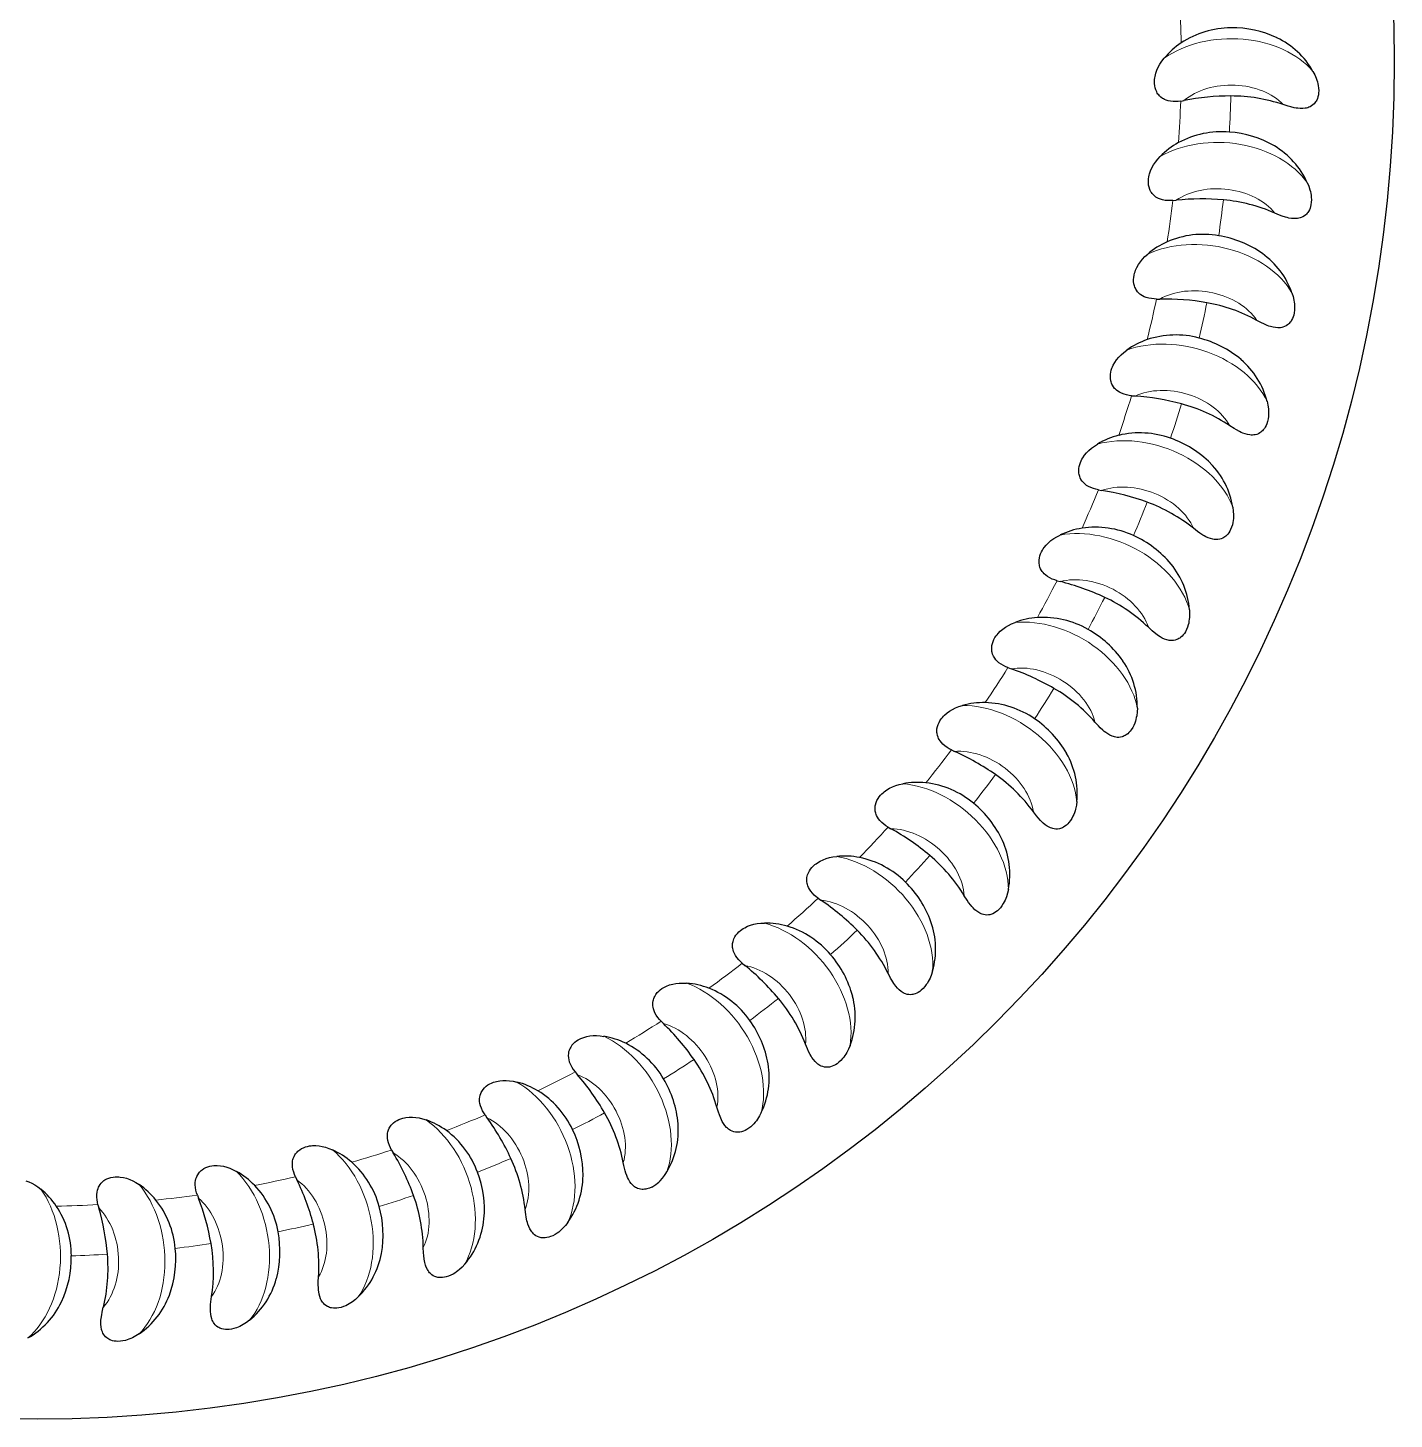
# Model space of a CAD drawing. Extents: x 89 to 647, y -82 to 440.
# Drawn here: x 614.08 to 647.44, y 195.98 to 229.93 of the extents above; entities that cross this region are included whole.
import ezdxf

# ---------------------------------------------------------------- set-up
doc = ezdxf.new("R2010")
doc.units = 0
doc.header["$LTSCALE"] = 7
doc.header["$MEASUREMENT"] = 0
doc.layers.add('8', color=250, linetype='CONTINUOUS', lineweight=15)

msp = doc.modelspace()

# ---------------------------------------------------------------- linework, layer by layer
at = {"layer": '8', "lineweight": 30, "ltscale": 0.002044}
for p, q in [((642.226, 228.146), (642.307, 228.16)), ((642.037, 225.717), (642.118, 225.724)), ((633.375, 208.688), (633.442, 208.641)), ((631.524, 207.104), (631.586, 207.052)), ((627.443, 204.45), (627.495, 204.387)), ((625.244, 203.4), (625.291, 203.332))]:
    msp.add_line(p, q, dxfattribs=at)
at = {"layer": '8', "lineweight": 30, "ltscale": 0.002045}
for p, q in [((641.636, 223.313), (641.718, 223.313)), ((641.028, 220.954), (641.109, 220.947)), ((640.216, 218.657), (640.297, 218.642)), ((638.009, 214.317), (638.086, 214.289)), ((636.63, 212.308), (636.704, 212.274)), ((635.082, 210.427), (635.153, 210.386)), ((622.962, 202.545), (623.003, 202.474)), ((620.615, 201.892), (620.649, 201.818)), ((618.22, 201.446), (618.247, 201.369)), ((615.794, 201.211), (615.815, 201.132))]:
    msp.add_line(p, q, dxfattribs=at)
at = {"layer": '8', "lineweight": 30, "ltscale": 0.002046}
for p, q in [((639.207, 216.439), (639.286, 216.417)), ((629.541, 205.688), (629.599, 205.63))]:
    msp.add_line(p, q, dxfattribs=at)
at = {"layer": '8', "lineweight": 30}
for points in [[(642.226, 228.146), (642.167, 228.138), (642.104, 228.134), (642.039, 228.134), (641.974, 228.14), (641.92, 228.151), (641.873, 228.165), (641.833, 228.181), (641.805, 228.196), (641.78, 228.211), (641.74, 228.241), (641.708, 228.271), (641.689, 228.293), (641.672, 228.315), (641.655, 228.34), (641.64, 228.367), (641.618, 228.418), (641.602, 228.469), (641.592, 228.52), (641.587, 228.57), (641.586, 228.621), (641.589, 228.671), (641.594, 228.709), (641.601, 228.747), (641.62, 228.824), (641.646, 228.897), (641.68, 228.97), (641.72, 229.043), (641.768, 229.116), (641.825, 229.189)], [(645.456, 228.869), (645.498, 228.787), (645.535, 228.702), (645.55, 228.657), (645.564, 228.613), (645.575, 228.568), (645.584, 228.523), (645.592, 228.462), (645.595, 228.4), (645.592, 228.34), (645.587, 228.295), (645.577, 228.252), (645.564, 228.21), (645.547, 228.17), (645.534, 228.146), (645.52, 228.122), (645.504, 228.101), (645.486, 228.081), (645.455, 228.051), (645.421, 228.026), (645.385, 228.005), (645.356, 227.993), (645.327, 227.983), (645.296, 227.975), (645.265, 227.969), (645.206, 227.963), (645.146, 227.963), (645.085, 227.968), (645.042, 227.974), (644.999, 227.982), (644.913, 228.002), (644.851, 228.019), (644.729, 228.059)], [(642.037, 225.717), (641.977, 225.714), (641.914, 225.715), (641.849, 225.721), (641.785, 225.733), (641.732, 225.748), (641.686, 225.767), (641.648, 225.786), (641.621, 225.803), (641.598, 225.82), (641.56, 225.854), (641.531, 225.887), (641.514, 225.91), (641.499, 225.933), (641.485, 225.96), (641.472, 225.988), (641.454, 226.041), (641.443, 226.093), (641.438, 226.145), (641.437, 226.195), (641.44, 226.246), (641.448, 226.295), (641.456, 226.333), (641.466, 226.37), (641.492, 226.445), (641.525, 226.516), (641.564, 226.586), (641.611, 226.655), (641.665, 226.723), (641.727, 226.791)], [(645.317, 226.156), (645.352, 226.07), (645.381, 225.982), (645.393, 225.937), (645.402, 225.891), (645.409, 225.845), (645.414, 225.8), (645.417, 225.738), (645.415, 225.677), (645.407, 225.616), (645.397, 225.572), (645.384, 225.53), (645.368, 225.489), (645.347, 225.451), (645.332, 225.428), (645.316, 225.406), (645.298, 225.386), (645.279, 225.367), (645.245, 225.341), (645.209, 225.319), (645.171, 225.302), (645.142, 225.292), (645.111, 225.284), (645.08, 225.279), (645.049, 225.275), (644.989, 225.275), (644.929, 225.28), (644.869, 225.29), (644.827, 225.3), (644.784, 225.311), (644.701, 225.339), (644.641, 225.362), (644.522, 225.412)], [(641.636, 223.313), (641.577, 223.316), (641.514, 223.323), (641.449, 223.334), (641.387, 223.351), (641.336, 223.371), (641.292, 223.393), (641.255, 223.417), (641.23, 223.436), (641.208, 223.454), (641.174, 223.491), (641.147, 223.527), (641.132, 223.551), (641.12, 223.576), (641.108, 223.604), (641.098, 223.632), (641.084, 223.687), (641.078, 223.74), (641.077, 223.792), (641.081, 223.842), (641.088, 223.892), (641.1, 223.941), (641.111, 223.978), (641.125, 224.014), (641.157, 224.086), (641.196, 224.154), (641.241, 224.22), (641.294, 224.285), (641.354, 224.349), (641.422, 224.41)], [(644.943, 223.465), (644.97, 223.377), (644.991, 223.286), (644.999, 223.24), (645.004, 223.193), (645.007, 223.148), (645.008, 223.102), (645.006, 223.04), (644.998, 222.979), (644.985, 222.92), (644.972, 222.877), (644.955, 222.835), (644.935, 222.797), (644.911, 222.76), (644.894, 222.739), (644.876, 222.718), (644.856, 222.7), (644.836, 222.683), (644.8, 222.659), (644.762, 222.64), (644.723, 222.627), (644.692, 222.619), (644.661, 222.614), (644.63, 222.612), (644.598, 222.611), (644.539, 222.616), (644.48, 222.626), (644.421, 222.641), (644.379, 222.655), (644.338, 222.67), (644.257, 222.705), (644.199, 222.733), (644.086, 222.793)], [(641.028, 220.954), (640.969, 220.962), (640.907, 220.974), (640.844, 220.991), (640.783, 221.014), (640.734, 221.038), (640.691, 221.064), (640.657, 221.09), (640.634, 221.111), (640.614, 221.132), (640.583, 221.172), (640.559, 221.209), (640.547, 221.235), (640.536, 221.26), (640.527, 221.29), (640.519, 221.319), (640.511, 221.374), (640.509, 221.428), (640.512, 221.479), (640.52, 221.529), (640.532, 221.578), (640.548, 221.626), (640.563, 221.662), (640.579, 221.697), (640.618, 221.766), (640.662, 221.83), (640.713, 221.892), (640.771, 221.952), (640.837, 222.01), (640.91, 222.065)], [(644.335, 220.817), (644.355, 220.727), (644.367, 220.635), (644.371, 220.588), (644.373, 220.541), (644.372, 220.495), (644.369, 220.449), (644.361, 220.388), (644.348, 220.328), (644.33, 220.27), (644.312, 220.228), (644.292, 220.189), (644.269, 220.152), (644.242, 220.118), (644.223, 220.098), (644.203, 220.079), (644.182, 220.062), (644.16, 220.047), (644.123, 220.027), (644.083, 220.011), (644.043, 220.001), (644.012, 219.996), (643.981, 219.994), (643.949, 219.994), (643.918, 219.996), (643.859, 220.006), (643.801, 220.021), (643.743, 220.042), (643.703, 220.059), (643.663, 220.078), (643.586, 220.119), (643.53, 220.152), (643.422, 220.222)], [(640.216, 218.657), (640.158, 218.67), (640.097, 218.687), (640.036, 218.71), (639.977, 218.737), (639.93, 218.766), (639.891, 218.795), (639.859, 218.825), (639.837, 218.848), (639.819, 218.87), (639.792, 218.912), (639.772, 218.952), (639.761, 218.979), (639.753, 219.005), (639.746, 219.035), (639.741, 219.064), (639.738, 219.12), (639.74, 219.174), (639.748, 219.225), (639.761, 219.274), (639.777, 219.322), (639.797, 219.368), (639.815, 219.402), (639.834, 219.436), (639.879, 219.501), (639.928, 219.561), (639.985, 219.618), (640.048, 219.673), (640.118, 219.725), (640.195, 219.774)], [(643.499, 218.232), (643.51, 218.14), (643.515, 218.047), (643.515, 218), (643.512, 217.954), (643.507, 217.908), (643.5, 217.863), (643.487, 217.802), (643.469, 217.744), (643.446, 217.687), (643.425, 217.647), (643.401, 217.61), (643.375, 217.575), (643.345, 217.543), (643.325, 217.525), (643.303, 217.508), (643.281, 217.493), (643.257, 217.48), (643.218, 217.463), (643.178, 217.451), (643.136, 217.444), (643.105, 217.442), (643.074, 217.443), (643.043, 217.446), (643.011, 217.451), (642.954, 217.465), (642.897, 217.486), (642.842, 217.511), (642.803, 217.532), (642.765, 217.554), (642.692, 217.602), (642.639, 217.64), (642.538, 217.719)], [(639.207, 216.439), (639.15, 216.457), (639.092, 216.479), (639.032, 216.507), (638.977, 216.54), (638.932, 216.572), (638.895, 216.605), (638.866, 216.637), (638.846, 216.662), (638.83, 216.686), (638.807, 216.73), (638.79, 216.772), (638.782, 216.799), (638.776, 216.826), (638.772, 216.856), (638.77, 216.886), (638.771, 216.942), (638.778, 216.995), (638.791, 217.046), (638.807, 217.094), (638.828, 217.14), (638.852, 217.184), (638.872, 217.216), (638.894, 217.248), (638.945, 217.309), (638.999, 217.365), (639.06, 217.417), (639.128, 217.466), (639.202, 217.512), (639.284, 217.554)], [(642.44, 215.73), (642.444, 215.637), (642.441, 215.544), (642.436, 215.498), (642.429, 215.451), (642.421, 215.406), (642.41, 215.362), (642.391, 215.303), (642.368, 215.246), (642.34, 215.192), (642.316, 215.154), (642.289, 215.118), (642.26, 215.086), (642.227, 215.057), (642.205, 215.04), (642.183, 215.026), (642.159, 215.013), (642.135, 215.002), (642.094, 214.988), (642.052, 214.98), (642.011, 214.977), (641.979, 214.977), (641.948, 214.981), (641.917, 214.986), (641.887, 214.994), (641.831, 215.014), (641.776, 215.039), (641.723, 215.069), (641.686, 215.093), (641.651, 215.118), (641.582, 215.172), (641.533, 215.215), (641.438, 215.302)], [(638.009, 214.317), (637.954, 214.34), (637.897, 214.368), (637.841, 214.401), (637.788, 214.438), (637.746, 214.474), (637.712, 214.51), (637.686, 214.545), (637.669, 214.571), (637.655, 214.596), (637.635, 214.643), (637.623, 214.685), (637.617, 214.713), (637.613, 214.74), (637.612, 214.771), (637.612, 214.801), (637.618, 214.857), (637.63, 214.909), (637.647, 214.958), (637.668, 215.004), (637.692, 215.049), (637.72, 215.091), (637.743, 215.121), (637.768, 215.151), (637.823, 215.207), (637.882, 215.258), (637.948, 215.305), (638.02, 215.348), (638.098, 215.387), (638.183, 215.421)], [(636.63, 212.308), (636.577, 212.336), (636.524, 212.368), (636.47, 212.406), (636.421, 212.448), (636.383, 212.488), (636.352, 212.527), (636.328, 212.563), (636.314, 212.591), (636.302, 212.617), (636.286, 212.665), (636.278, 212.709), (636.274, 212.737), (636.273, 212.764), (636.274, 212.795), (636.277, 212.825), (636.288, 212.88), (636.305, 212.931), (636.326, 212.978), (636.35, 213.023), (636.378, 213.064), (636.41, 213.104), (636.435, 213.132), (636.463, 213.16), (636.523, 213.211), (636.586, 213.256), (636.656, 213.297), (636.731, 213.334), (636.812, 213.366), (636.9, 213.393)], [(641.168, 213.329), (641.164, 213.237), (641.152, 213.144), (641.143, 213.098), (641.133, 213.053), (641.12, 213.008), (641.105, 212.965), (641.082, 212.908), (641.054, 212.853), (641.021, 212.802), (640.994, 212.766), (640.964, 212.733), (640.932, 212.704), (640.897, 212.678), (640.874, 212.663), (640.85, 212.65), (640.825, 212.639), (640.8, 212.631), (640.758, 212.621), (640.716, 212.616), (640.674, 212.616), (640.643, 212.62), (640.613, 212.626), (640.582, 212.634), (640.552, 212.644), (640.498, 212.669), (640.446, 212.699), (640.396, 212.733), (640.361, 212.76), (640.328, 212.789), (640.264, 212.849), (640.219, 212.895), (640.133, 212.99)], [(635.082, 210.427), (635.032, 210.459), (634.981, 210.496), (634.931, 210.539), (634.885, 210.585), (634.851, 210.627), (634.823, 210.669), (634.803, 210.707), (634.791, 210.736), (634.782, 210.763), (634.77, 210.813), (634.765, 210.857), (634.765, 210.885), (634.766, 210.913), (634.769, 210.943), (634.775, 210.973), (634.791, 211.026), (634.812, 211.076), (634.837, 211.121), (634.865, 211.163), (634.897, 211.202), (634.931, 211.239), (634.959, 211.265), (634.989, 211.29), (635.053, 211.336), (635.121, 211.375), (635.193, 211.41), (635.271, 211.44), (635.355, 211.465), (635.445, 211.484)], [(639.691, 211.049), (639.679, 210.957), (639.659, 210.866), (639.647, 210.821), (639.632, 210.776), (639.616, 210.733), (639.597, 210.691), (639.569, 210.637), (639.536, 210.585), (639.499, 210.536), (639.469, 210.503), (639.436, 210.473), (639.401, 210.446), (639.365, 210.423), (639.34, 210.411), (639.315, 210.4), (639.289, 210.391), (639.264, 210.385), (639.221, 210.378), (639.179, 210.377), (639.137, 210.382), (639.107, 210.388), (639.077, 210.396), (639.047, 210.407), (639.018, 210.42), (638.966, 210.449), (638.917, 210.484), (638.87, 210.522), (638.838, 210.552), (638.807, 210.583), (638.749, 210.649), (638.708, 210.699), (638.63, 210.801)], [(633.375, 208.688), (633.328, 208.725), (633.281, 208.766), (633.234, 208.812), (633.193, 208.862), (633.162, 208.908), (633.139, 208.951), (633.122, 208.991), (633.112, 209.021), (633.106, 209.049), (633.098, 209.099), (633.097, 209.144), (633.099, 209.172), (633.103, 209.199), (633.109, 209.229), (633.117, 209.258), (633.138, 209.311), (633.163, 209.358), (633.191, 209.401), (633.223, 209.44), (633.258, 209.476), (633.296, 209.51), (633.326, 209.533), (633.358, 209.556), (633.426, 209.596), (633.496, 209.629), (633.572, 209.658), (633.652, 209.681), (633.738, 209.698), (633.829, 209.71)], [(638.021, 208.905), (638.001, 208.815), (637.974, 208.726), (637.957, 208.682), (637.939, 208.639), (637.918, 208.598), (637.896, 208.558), (637.863, 208.506), (637.826, 208.457), (637.785, 208.412), (637.752, 208.381), (637.717, 208.354), (637.68, 208.33), (637.641, 208.311), (637.616, 208.3), (637.59, 208.292), (637.564, 208.286), (637.537, 208.281), (637.495, 208.279), (637.453, 208.281), (637.411, 208.289), (637.381, 208.298), (637.352, 208.309), (637.324, 208.323), (637.296, 208.338), (637.247, 208.371), (637.201, 208.41), (637.157, 208.453), (637.128, 208.485), (637.1, 208.519), (637.047, 208.589), (637.011, 208.643), (636.943, 208.752)], [(631.524, 207.104), (631.48, 207.145), (631.436, 207.19), (631.394, 207.24), (631.357, 207.294), (631.331, 207.342), (631.311, 207.387), (631.298, 207.429), (631.291, 207.459), (631.287, 207.488), (631.284, 207.538), (631.286, 207.582), (631.291, 207.611), (631.297, 207.637), (631.306, 207.667), (631.316, 207.695), (631.341, 207.745), (631.37, 207.79), (631.403, 207.83), (631.438, 207.867), (631.476, 207.9), (631.516, 207.93), (631.549, 207.951), (631.582, 207.97), (631.653, 208.004), (631.726, 208.031), (631.804, 208.053), (631.886, 208.069), (631.973, 208.079), (632.065, 208.083)], [(636.171, 206.916), (636.143, 206.828), (636.108, 206.742), (636.087, 206.699), (636.065, 206.658), (636.042, 206.619), (636.016, 206.581), (635.979, 206.532), (635.937, 206.486), (635.893, 206.445), (635.857, 206.417), (635.82, 206.393), (635.781, 206.373), (635.741, 206.357), (635.714, 206.349), (635.688, 206.343), (635.661, 206.338), (635.634, 206.336), (635.592, 206.338), (635.55, 206.344), (635.509, 206.355), (635.48, 206.367), (635.452, 206.38), (635.425, 206.396), (635.399, 206.414), (635.353, 206.452), (635.31, 206.494), (635.271, 206.54), (635.245, 206.575), (635.22, 206.611), (635.173, 206.686), (635.142, 206.742), (635.083, 206.857)], [(629.541, 205.688), (629.501, 205.732), (629.461, 205.781), (629.424, 205.835), (629.392, 205.891), (629.37, 205.941), (629.354, 205.988), (629.344, 206.031), (629.34, 206.062), (629.338, 206.09), (629.34, 206.141), (629.346, 206.185), (629.353, 206.213), (629.361, 206.239), (629.373, 206.267), (629.386, 206.295), (629.415, 206.342), (629.448, 206.385), (629.484, 206.422), (629.522, 206.455), (629.563, 206.485), (629.606, 206.511), (629.64, 206.529), (629.675, 206.545), (629.749, 206.573), (629.824, 206.594), (629.903, 206.609), (629.986, 206.617), (630.073, 206.62), (630.165, 206.615)], [(627.401, 205.143), (627.365, 205.102), (627.334, 205.056), (627.319, 205.03), (627.306, 205.001), (627.295, 204.971), (627.285, 204.938), (627.278, 204.897), (627.275, 204.851), (627.278, 204.797), (627.286, 204.749), (627.301, 204.694), (627.327, 204.631), (627.36, 204.568), (627.399, 204.508), (627.443, 204.45)], [(627.401, 205.143), (627.438, 205.177), (627.478, 205.207), (627.519, 205.233), (627.551, 205.251), (627.584, 205.267), (627.654, 205.293), (627.726, 205.314), (627.803, 205.328), (627.883, 205.336), (627.967, 205.337), (628.054, 205.332), (628.145, 205.319)], [(634.154, 205.095), (634.118, 205.01), (634.076, 204.927), (634.052, 204.887), (634.027, 204.848), (634, 204.81), (633.971, 204.775), (633.929, 204.729), (633.884, 204.687), (633.836, 204.65), (633.798, 204.626), (633.759, 204.605), (633.718, 204.588), (633.677, 204.576), (633.65, 204.57), (633.623, 204.566), (633.596, 204.564), (633.569, 204.565), (633.527, 204.57), (633.486, 204.58), (633.446, 204.594), (633.418, 204.608), (633.392, 204.624), (633.366, 204.642), (633.341, 204.662), (633.299, 204.704), (633.26, 204.75), (633.225, 204.8), (633.202, 204.837), (633.18, 204.875), (633.14, 204.953), (633.114, 205.012), (633.065, 205.131)], [(625.244, 203.4), (625.212, 203.45), (625.182, 203.505), (625.154, 203.564), (625.132, 203.625), (625.119, 203.679), (625.112, 203.728), (625.11, 203.771), (625.111, 203.803), (625.114, 203.831), (625.125, 203.88), (625.139, 203.923), (625.15, 203.949), (625.163, 203.973), (625.179, 203.999), (625.197, 204.024), (625.234, 204.066), (625.273, 204.102), (625.315, 204.132), (625.359, 204.158), (625.404, 204.18), (625.451, 204.199), (625.487, 204.211), (625.525, 204.221), (625.602, 204.235), (625.68, 204.242), (625.76, 204.243), (625.844, 204.237), (625.93, 204.225), (626.02, 204.204)], [(631.986, 203.457), (631.943, 203.375), (631.894, 203.297), (631.867, 203.259), (631.838, 203.222), (631.808, 203.187), (631.776, 203.154), (631.73, 203.112), (631.682, 203.075), (631.631, 203.042), (631.591, 203.021), (631.55, 203.004), (631.508, 202.99), (631.466, 202.981), (631.438, 202.978), (631.411, 202.977), (631.384, 202.977), (631.357, 202.98), (631.316, 202.988), (631.276, 203.002), (631.238, 203.02), (631.211, 203.036), (631.186, 203.055), (631.162, 203.075), (631.139, 203.097), (631.1, 203.142), (631.066, 203.191), (631.035, 203.244), (631.015, 203.283), (630.997, 203.323), (630.964, 203.404), (630.943, 203.465), (630.905, 203.588)], [(622.962, 202.545), (622.935, 202.598), (622.909, 202.655), (622.887, 202.717), (622.871, 202.779), (622.862, 202.834), (622.86, 202.883), (622.861, 202.926), (622.865, 202.958), (622.871, 202.986), (622.885, 203.034), (622.903, 203.075), (622.917, 203.1), (622.932, 203.123), (622.95, 203.148), (622.97, 203.171), (623.01, 203.209), (623.053, 203.241), (623.097, 203.268), (623.143, 203.29), (623.19, 203.308), (623.238, 203.323), (623.275, 203.331), (623.313, 203.338), (623.392, 203.346), (623.47, 203.346), (623.55, 203.34), (623.633, 203.327), (623.718, 203.307), (623.805, 203.279)], [(620.615, 201.892), (620.592, 201.947), (620.572, 202.006), (620.555, 202.07), (620.544, 202.134), (620.54, 202.188), (620.542, 202.238), (620.547, 202.281), (620.554, 202.312), (620.562, 202.339), (620.581, 202.386), (620.602, 202.425), (620.618, 202.449), (620.635, 202.471), (620.655, 202.494), (620.677, 202.515), (620.72, 202.55), (620.766, 202.578), (620.812, 202.601), (620.86, 202.619), (620.908, 202.633), (620.957, 202.643), (620.995, 202.648), (621.034, 202.652), (621.113, 202.653), (621.191, 202.646), (621.27, 202.633), (621.351, 202.613), (621.434, 202.585), (621.519, 202.55)], [(618.22, 201.446), (618.202, 201.503), (618.187, 201.564), (618.175, 201.629), (618.17, 201.693), (618.171, 201.748), (618.177, 201.797), (618.186, 201.84), (618.196, 201.87), (618.206, 201.896), (618.229, 201.942), (618.253, 201.979), (618.271, 202.001), (618.29, 202.021), (618.312, 202.042), (618.335, 202.061), (618.382, 202.092), (618.429, 202.117), (618.478, 202.135), (618.527, 202.149), (618.576, 202.159), (618.626, 202.165), (618.664, 202.167), (618.703, 202.167), (618.782, 202.161), (618.859, 202.148), (618.937, 202.127), (619.016, 202.1), (619.096, 202.065), (619.177, 202.023)], [(629.314, 201.642), (629.256, 201.616), (629.226, 201.606), (629.196, 201.597), (629.166, 201.591), (629.136, 201.587), (629.107, 201.585), (629.077, 201.585), (629.039, 201.589), (629.003, 201.597), (628.967, 201.609), (628.943, 201.62), (628.919, 201.633), (628.896, 201.647), (628.875, 201.663), (628.84, 201.694), (628.808, 201.73), (628.78, 201.768), (628.761, 201.798), (628.744, 201.83), (628.721, 201.876), (628.702, 201.924), (628.683, 201.978), (628.666, 202.034), (628.648, 202.102), (628.632, 202.17), (628.618, 202.239)], [(614.036, 201.794), (614.109, 201.768), (614.183, 201.734), (614.256, 201.694), (614.328, 201.646), (614.401, 201.589)], [(615.794, 201.211), (615.782, 201.269), (615.772, 201.331), (615.766, 201.397), (615.767, 201.461), (615.773, 201.516), (615.783, 201.565), (615.795, 201.606), (615.807, 201.635), (615.82, 201.661), (615.847, 201.704), (615.874, 201.738), (615.894, 201.759), (615.914, 201.778), (615.938, 201.797), (615.963, 201.814), (616.012, 201.84), (616.062, 201.861), (616.112, 201.875), (616.162, 201.885), (616.212, 201.89), (616.262, 201.891), (616.3, 201.89), (616.339, 201.886), (616.417, 201.874), (616.492, 201.854), (616.568, 201.827), (616.644, 201.793), (616.721, 201.752), (616.799, 201.702)], [(629.314, 201.642), (629.363, 201.669), (629.409, 201.701), (629.454, 201.736), (629.486, 201.764), (629.517, 201.794), (629.574, 201.857), (629.626, 201.925), (629.656, 201.969), (629.684, 202.015)], [(627.265, 200.778), (627.208, 200.705), (627.146, 200.636), (627.113, 200.603), (627.078, 200.572), (627.042, 200.543), (627.005, 200.516), (626.953, 200.483), (626.899, 200.454), (626.842, 200.431), (626.8, 200.417), (626.756, 200.407), (626.713, 200.401), (626.67, 200.4), (626.642, 200.401), (626.615, 200.404), (626.588, 200.41), (626.563, 200.417), (626.523, 200.433), (626.486, 200.453), (626.452, 200.477), (626.428, 200.498), (626.407, 200.52), (626.386, 200.545), (626.368, 200.57), (626.337, 200.621), (626.312, 200.676), (626.291, 200.733), (626.278, 200.775), (626.267, 200.817), (626.249, 200.903), (626.238, 200.967), (626.222, 201.094)], [(624.747, 199.757), (624.684, 199.689), (624.616, 199.626), (624.58, 199.596), (624.543, 199.568), (624.504, 199.542), (624.465, 199.518), (624.41, 199.49), (624.354, 199.466), (624.296, 199.448), (624.252, 199.438), (624.208, 199.432), (624.164, 199.43), (624.121, 199.432), (624.094, 199.436), (624.067, 199.442), (624.041, 199.449), (624.016, 199.459), (623.978, 199.478), (623.943, 199.501), (623.911, 199.528), (623.889, 199.551), (623.87, 199.575), (623.852, 199.601), (623.835, 199.628), (623.81, 199.682), (623.789, 199.738), (623.773, 199.797), (623.764, 199.84), (623.756, 199.883), (623.746, 199.97), (623.741, 200.035), (623.736, 200.163)], [(622.15, 198.959), (622.081, 198.897), (622.008, 198.84), (621.969, 198.813), (621.93, 198.789), (621.889, 198.766), (621.848, 198.746), (621.791, 198.723), (621.733, 198.704), (621.673, 198.69), (621.629, 198.684), (621.584, 198.682), (621.541, 198.684), (621.498, 198.69), (621.471, 198.696), (621.445, 198.704), (621.42, 198.714), (621.396, 198.726), (621.359, 198.748), (621.326, 198.774), (621.297, 198.804), (621.277, 198.829), (621.26, 198.855), (621.244, 198.882), (621.23, 198.91), (621.209, 198.966), (621.194, 199.024), (621.183, 199.084), (621.178, 199.127), (621.174, 199.171), (621.171, 199.259), (621.172, 199.324), (621.178, 199.452)], [(616.797, 198.056), (616.719, 198.007), (616.636, 197.963), (616.594, 197.944), (616.55, 197.927), (616.507, 197.912), (616.463, 197.899), (616.402, 197.886), (616.342, 197.877), (616.281, 197.874), (616.236, 197.876), (616.192, 197.882), (616.149, 197.891), (616.108, 197.904), (616.083, 197.915), (616.058, 197.928), (616.035, 197.942), (616.013, 197.957), (615.981, 197.986), (615.954, 198.017), (615.93, 198.052), (615.915, 198.079), (615.902, 198.108), (615.891, 198.137), (615.883, 198.168), (615.872, 198.226), (615.866, 198.286), (615.866, 198.347), (615.868, 198.391), (615.872, 198.434), (615.885, 198.521), (615.897, 198.585), (615.925, 198.71)], [(619.493, 198.391), (619.419, 198.335), (619.341, 198.284), (619.301, 198.261), (619.259, 198.24), (619.217, 198.221), (619.174, 198.205), (619.115, 198.186), (619.055, 198.173), (618.995, 198.165), (618.95, 198.163), (618.906, 198.164), (618.862, 198.17), (618.82, 198.18), (618.794, 198.188), (618.768, 198.198), (618.744, 198.21), (618.721, 198.224), (618.687, 198.249), (618.656, 198.279), (618.63, 198.311), (618.612, 198.337), (618.597, 198.364), (618.584, 198.393), (618.573, 198.422), (618.557, 198.48), (618.546, 198.539), (618.541, 198.6), (618.539, 198.643), (618.539, 198.687), (618.544, 198.775), (618.551, 198.839), (618.568, 198.966)]]:
    msp.add_lwpolyline(points, dxfattribs=at)
msp.add_circle((614.313, 229.101), 33.125, dxfattribs=at)
at = {"layer": '8', "lineweight": 13}
for radius, start, end in [(27.929, 0.9522, 3.0404), (29.151, 356.6342, 358.3658), (27.929, 355.9522, 358.0404), (27.929, 350.9522, 353.0404), (29.151, 351.6342, 353.3657), (27.929, 345.9522, 348.0404), (29.151, 346.6342, 348.3657), (27.929, 340.9522, 343.0404), (29.151, 341.6342, 343.3657), (27.929, 335.9522, 338.0404), (29.151, 336.6342, 338.3657), (27.929, 330.9522, 333.0404), (29.151, 331.6342, 333.3658), (27.929, 325.9522, 328.0404), (29.151, 326.6342, 328.3658), (27.929, 320.9522, 323.0404), (29.151, 321.6342, 323.3658), (27.929, 315.9522, 318.0404), (29.151, 316.6342, 318.3658), (27.929, 310.9522, 313.0404), (29.151, 311.6342, 313.3658), (27.929, 305.9522, 308.0404), (29.151, 306.6342, 308.3658), (27.929, 300.9522, 303.0404), (27.929, 295.9522, 298.0404), (29.151, 301.6342, 303.3658), (27.929, 290.9522, 293.0404), (29.151, 296.6342, 298.3658), (27.929, 285.9522, 288.0404), (29.151, 291.6342, 293.3658), (27.929, 280.9522, 283.0404), (27.929, 275.9522, 278.0404), (29.151, 286.6342, 288.3658), (27.929, 270.9522, 273.0404), (29.151, 281.6342, 283.3658), (29.151, 276.6342, 278.3658), (29.151, 271.6342, 273.3658)]:
    msp.add_arc((614.313, 229.101), radius, start, end, dxfattribs=at)
at = {"layer": '8', "lineweight": 30}
for centre, radius, start, end in [((643.459, 227.715), 2.217, 90.1786, 123.4218), ((643.493, 227.372), 2.56, 64.9154, 90.8997), ((643.328, 227.952), 1.947, 124.0325, 140.5549), ((643.73, 227.9), 1.979, 29.3173, 64.6491), ((643.455, 222.209), 6.061, 90.0196, 100.9183), ((643.456, 224.326), 3.943, 71.1762, 90.056), ((643.228, 225.18), 2.217, 85.1822, 118.428), ((643.231, 224.836), 2.559, 59.8954, 85.8909), ((643.117, 225.428), 1.947, 119.0325, 135.5549), ((643.513, 225.341), 1.979, 24.3173, 59.6491), ((642.743, 219.695), 6.061, 85.0196, 95.9183), ((642.929, 221.804), 3.943, 66.1762, 85.056), ((642.776, 222.675), 2.217, 80.1786, 113.4218), ((642.749, 222.331), 2.56, 54.9154, 80.8997), ((642.688, 222.931), 1.947, 114.0325, 130.5549), ((643.073, 222.809), 1.981, 19.3296, 54.6285), ((641.815, 217.253), 6.061, 80.0196, 90.9183), ((642.185, 219.338), 3.943, 61.1762, 80.056), ((642.108, 220.219), 2.217, 75.1786, 108.4218), ((642.042, 220.482), 1.947, 109.0325, 125.5549), ((642.051, 219.878), 2.56, 49.9154, 75.8997), ((642.417, 220.327), 1.979, 14.3173, 49.6491), ((640.678, 214.901), 6.061, 75.0196, 85.9183), ((641.228, 216.946), 3.943, 56.1762, 75.056), ((641.228, 217.83), 2.217, 70.1786, 103.4218), ((641.185, 218.098), 1.947, 104.0325, 120.5549), ((641.142, 217.496), 2.56, 44.9154, 70.8997), ((641.544, 217.911), 1.981, 9.3296, 44.6285), ((639.34, 212.658), 6.061, 70.0196, 80.9183), ((640.066, 214.647), 3.943, 51.1762, 70.056), ((640.124, 215.798), 1.947, 99.0325, 115.5549), ((640.143, 215.527), 2.217, 65.1786, 98.4218), ((640.028, 215.202), 2.56, 39.9154, 65.8997), ((640.465, 215.58), 1.981, 4.3296, 39.6285), ((637.812, 210.539), 6.061, 65.0196, 75.9183), ((638.708, 212.457), 3.943, 46.1762, 65.056), ((638.866, 213.599), 1.947, 94.0325, 110.5549), ((638.862, 213.327), 2.217, 60.1786, 93.4218), ((638.719, 213.015), 2.559, 34.8954, 60.8909), ((636.104, 208.562), 6.061, 60.0196, 70.9183), ((639.187, 213.352), 1.981, 359.3296, 34.6285), ((637.165, 210.394), 3.943, 41.1762, 60.056), ((637.422, 211.518), 1.947, 89.0325, 105.5549), ((637.393, 211.248), 2.217, 55.1786, 88.4218), ((637.224, 210.948), 2.56, 29.9154, 55.8997), ((634.231, 206.74), 6.061, 55.0196, 65.9183), ((637.721, 211.245), 1.979, 354.3173, 29.6491), ((635.447, 208.474), 3.943, 36.1762, 55.056), ((635.801, 209.571), 1.947, 84.0326, 100.5549), ((635.75, 209.304), 2.217, 50.1822, 83.428), ((635.554, 209.02), 2.56, 24.9154, 50.8997), ((632.207, 205.09), 6.061, 50.0196, 60.9183), ((636.076, 209.272), 1.979, 349.3173, 24.6491), ((634.017, 207.772), 1.947, 79.0325, 95.5549), ((633.943, 207.511), 2.217, 45.1786, 78.4218), ((633.569, 206.71), 3.943, 31.1762, 50.056), ((633.723, 207.245), 2.56, 19.9154, 45.8997), ((630.046, 203.621), 6.061, 45.0196, 55.9183), ((632.083, 206.136), 1.947, 74.0325, 90.5549), ((631.986, 205.883), 2.217, 40.1786, 73.4218), ((631.544, 205.117), 3.943, 26.1762, 45.056), ((634.265, 207.451), 1.979, 344.3173, 19.6491), ((631.745, 205.636), 2.56, 14.9154, 40.8997), ((627.765, 202.347), 6.061, 40.0196, 50.9183), ((630.014, 204.675), 1.947, 69.0325, 85.5549), ((629.895, 204.431), 2.217, 35.1786, 68.4218), ((629.388, 203.707), 3.943, 21.1761, 40.056), ((632.302, 205.794), 1.979, 339.3173, 14.6491), ((625.382, 201.276), 6.061, 35.0196, 45.9183), ((629.633, 204.206), 2.56, 9.9154, 35.8997), ((627.826, 203.399), 1.947, 64.0325, 80.5549), ((627.686, 203.166), 2.217, 30.1786, 63.4218), ((627.118, 202.489), 3.943, 16.1762, 35.056), ((630.201, 204.316), 1.981, 334.3296, 9.6285), ((625.534, 202.319), 1.947, 59.0325, 75.5549), ((622.915, 200.418), 6.061, 30.0196, 40.9183), ((627.405, 202.966), 2.56, 4.9154, 30.8997), ((625.375, 202.1), 2.217, 25.1786, 58.4218), ((624.75, 201.475), 3.943, 11.1762, 30.056), ((623.157, 201.443), 1.947, 54.0325, 70.5549), ((620.383, 199.777), 6.061, 25.0196, 35.9183), ((627.982, 203.025), 1.979, 329.3173, 4.6491), ((622.979, 201.238), 2.217, 20.1786, 53.4218), ((625.078, 201.924), 2.56, 359.9154, 25.8997), ((620.713, 200.777), 1.947, 49.0325, 65.5549), ((617.804, 199.36), 6.061, 20.0196, 30.9183), ((620.518, 200.589), 2.217, 15.1786, 48.4218), ((622.302, 200.67), 3.943, 6.1762, 25.056), ((615.697, 200.096), 1.947, 39.0325, 55.5549), ((618.22, 200.327), 1.947, 44.0325, 60.5549), ((615.198, 199.169), 6.061, 15.0196, 25.9183), ((622.668, 201.09), 2.56, 354.9154, 20.8997), ((625.657, 201.933), 1.979, 324.3173, 359.6491), ((613.164, 200.086), 1.947, 34.0325, 50.5549), ((612.586, 199.205), 6.061, 10.0196, 20.9183), ((618.01, 200.157), 2.217, 10.1822, 43.428), ((619.794, 200.082), 3.943, 1.1762, 20.056), ((612.927, 199.955), 2.217, 0.1786, 33.4218), ((609.987, 199.47), 6.061, 5.0196, 15.9183), ((615.473, 199.945), 2.217, 5.1786, 38.4218), ((620.196, 200.469), 2.559, 349.8954, 15.8909), ((617.244, 199.715), 3.943, 356.1762, 15.056), ((623.246, 201.047), 1.979, 319.3173, 354.6491), ((617.677, 200.064), 2.56, 344.9154, 10.8997), ((615.135, 199.882), 2.559, 339.8954, 5.8909), ((614.672, 199.571), 3.943, 351.1762, 10.056), ((620.767, 200.376), 1.979, 314.3173, 349.6491), ((612.584, 199.921), 2.56, 334.9154, 0.8997), ((612.097, 199.652), 3.943, 346.1762, 5.056), ((618.239, 199.922), 1.979, 309.3173, 344.6491), ((615.681, 199.691), 1.979, 304.3173, 339.6491), ((613.111, 199.685), 1.981, 299.3296, 334.6285)]:
    msp.add_arc(centre, radius, start, end, dxfattribs=at)
at = {"layer": '8', "lineweight": 13, "extrusion": (0, 0, -1)}
for centre, major_axis, start_param, end_param in [((643.463, 228.023), (2.325, 0), 3.930313, 5.742052), ((643.463, 227.457), (1.525, 0), 3.851702, 5.691338), ((643.258, 225.486), (2.316, -0.203), 3.930313, 5.742052), ((643.209, 224.923), (1.519, -0.133), 3.851702, 5.691338), ((642.833, 222.977), (2.29, -0.404), 3.930313, 5.742052), ((642.735, 222.42), (1.502, -0.265), 3.851702, 5.691338), ((642.191, 220.515), (2.246, -0.602), 3.930313, 5.742052), ((642.044, 219.968), (1.473, -0.395), 3.851702, 5.691338), ((641.336, 218.118), (2.185, -0.795), 3.930313, 5.742052), ((641.143, 217.586), (1.433, -0.522), 3.851702, 5.691338), ((640.276, 215.804), (2.107, -0.983), 3.930313, 5.742052), ((640.037, 215.292), (1.382, -0.645), 3.851702, 5.691338), ((639.018, 213.592), (2.013, -1.163), 3.930313, 5.742052), ((638.736, 213.102), (1.321, -0.763), 3.851702, 5.691338), ((637.573, 211.498), (1.905, -1.334), 3.930313, 5.742052), ((637.248, 211.034), (1.249, -0.875), 3.851702, 5.691338), ((635.95, 209.538), (1.781, -1.494), 3.930313, 5.742052), ((635.586, 209.104), (1.168, -0.98), 3.851702, 5.691338), ((634.163, 207.726), (1.644, -1.644), 3.930313, 5.742052), ((633.763, 207.326), (1.078, -1.078), 3.851702, 5.691338), ((632.224, 206.078), (1.495, -1.781), 3.930313, 5.742052), ((631.791, 205.714), (0.98, -1.168), 3.851702, 5.691338), ((630.149, 204.604), (1.334, -1.905), 3.930313, 5.742052), ((629.686, 204.28), (0.875, -1.249), 3.851702, 5.691338), ((627.954, 203.317), (1.162, -2.014), 3.930313, 5.742052), ((625.655, 202.226), (0.983, -2.107), 3.930313, 5.742052), ((627.464, 203.034), (0.763, -1.321), 3.851702, 5.691338), ((623.27, 201.34), (0.795, -2.185), 3.930313, 5.742052), ((625.142, 201.987), (0.644, -1.382), 3.851702, 5.691338), ((620.816, 200.665), (0.602, -2.246), 3.930313, 5.742052), ((622.738, 201.147), (0.522, -1.433), 3.851702, 5.691338), ((615.779, 199.968), (0.203, -2.316), 3.930313, 5.742052), ((618.313, 200.207), (0.404, -2.29), 3.930313, 5.742052), ((620.27, 200.519), (0.395, -1.473), 3.851702, 5.691338), ((613.235, 199.951), (0, -2.325), 3.930313, 5.742052), ((617.756, 200.108), (0.265, -1.502), 3.851702, 5.691338), ((615.216, 199.919), (0.133, -1.519), 3.851702, 5.691338)]:
    msp.add_ellipse(centre, major_axis=major_axis, ratio=0.707107, start_param=start_param, end_param=end_param, dxfattribs=at)

doc.saveas('drawing.dxf')
